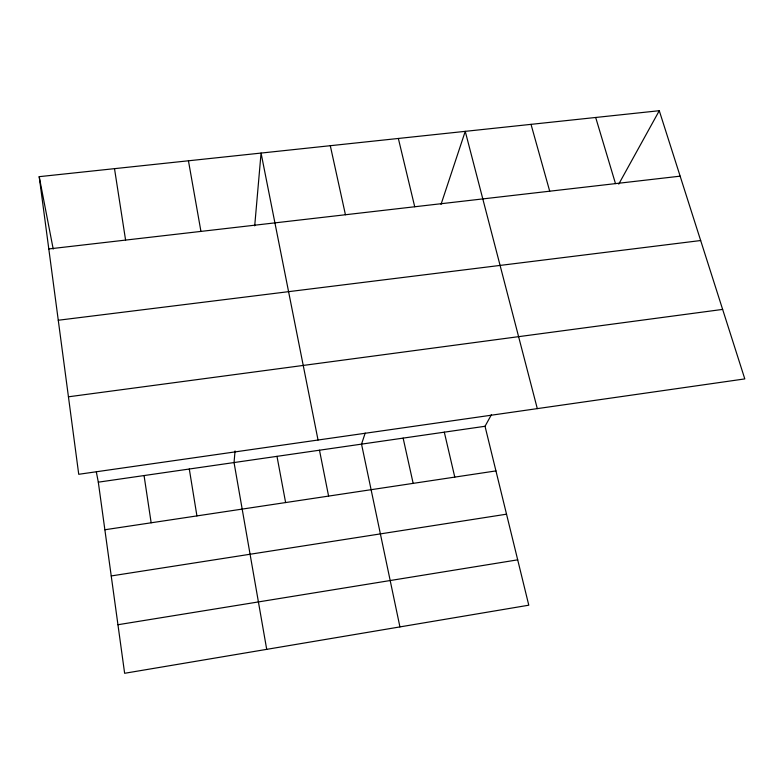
<?xml version="1.0" encoding="UTF-8"?>
<svg xmlns="http://www.w3.org/2000/svg" width="784" height="784" viewBox="0 0 784 784"><rect width="100%" height="100%" fill="white"/><g stroke="black" fill="none" stroke-linecap="round" stroke-linejoin="round"><path stroke-width="1.18" d="M235.053 450.947L234.044 462.55L266.707 649.348M254.712 225.831L261.062 153.066L318.039 440.02M365.197 433.082L361.532 444.126L399.928 626.906M441.02 204.418L465.245 131.349L537.305 408.621M96.334 471.958L98.314 482.17L124.636 673.289L528.788 605.199L485.031 426.28L491.441 414.677M618.752 184.113L659.275 110.711L39.2 176.665L78.733 474.291L744.8 378.907L659.275 110.711M117.953 624.73L517.695 559.835M111.23 575.946L506.533 514.186M104.87 529.759L495.949 470.91M98.314 482.17L485.031 426.28M68.443 396.802L722.642 309.406M58.271 320.244L700.671 240.531M48.804 248.94L680.149 176.165M595.683 117.482L615.489 183.613M531.013 124.352L549.711 191.198M398.35 138.464L414.726 206.76M444.303 432.16L454.779 477.103M403.133 438.119L413.158 483.365M330.299 145.706L345.44 214.747M319.48 450.202L328.594 496.086M39.2 176.665L53.214 249.077M276.987 456.347L285.621 502.554M188.444 160.789L200.939 231.398M189.297 469.018L196.921 515.901M114.503 168.648L125.587 240.09M144.06 475.555L151.155 522.791"/></g></svg>
